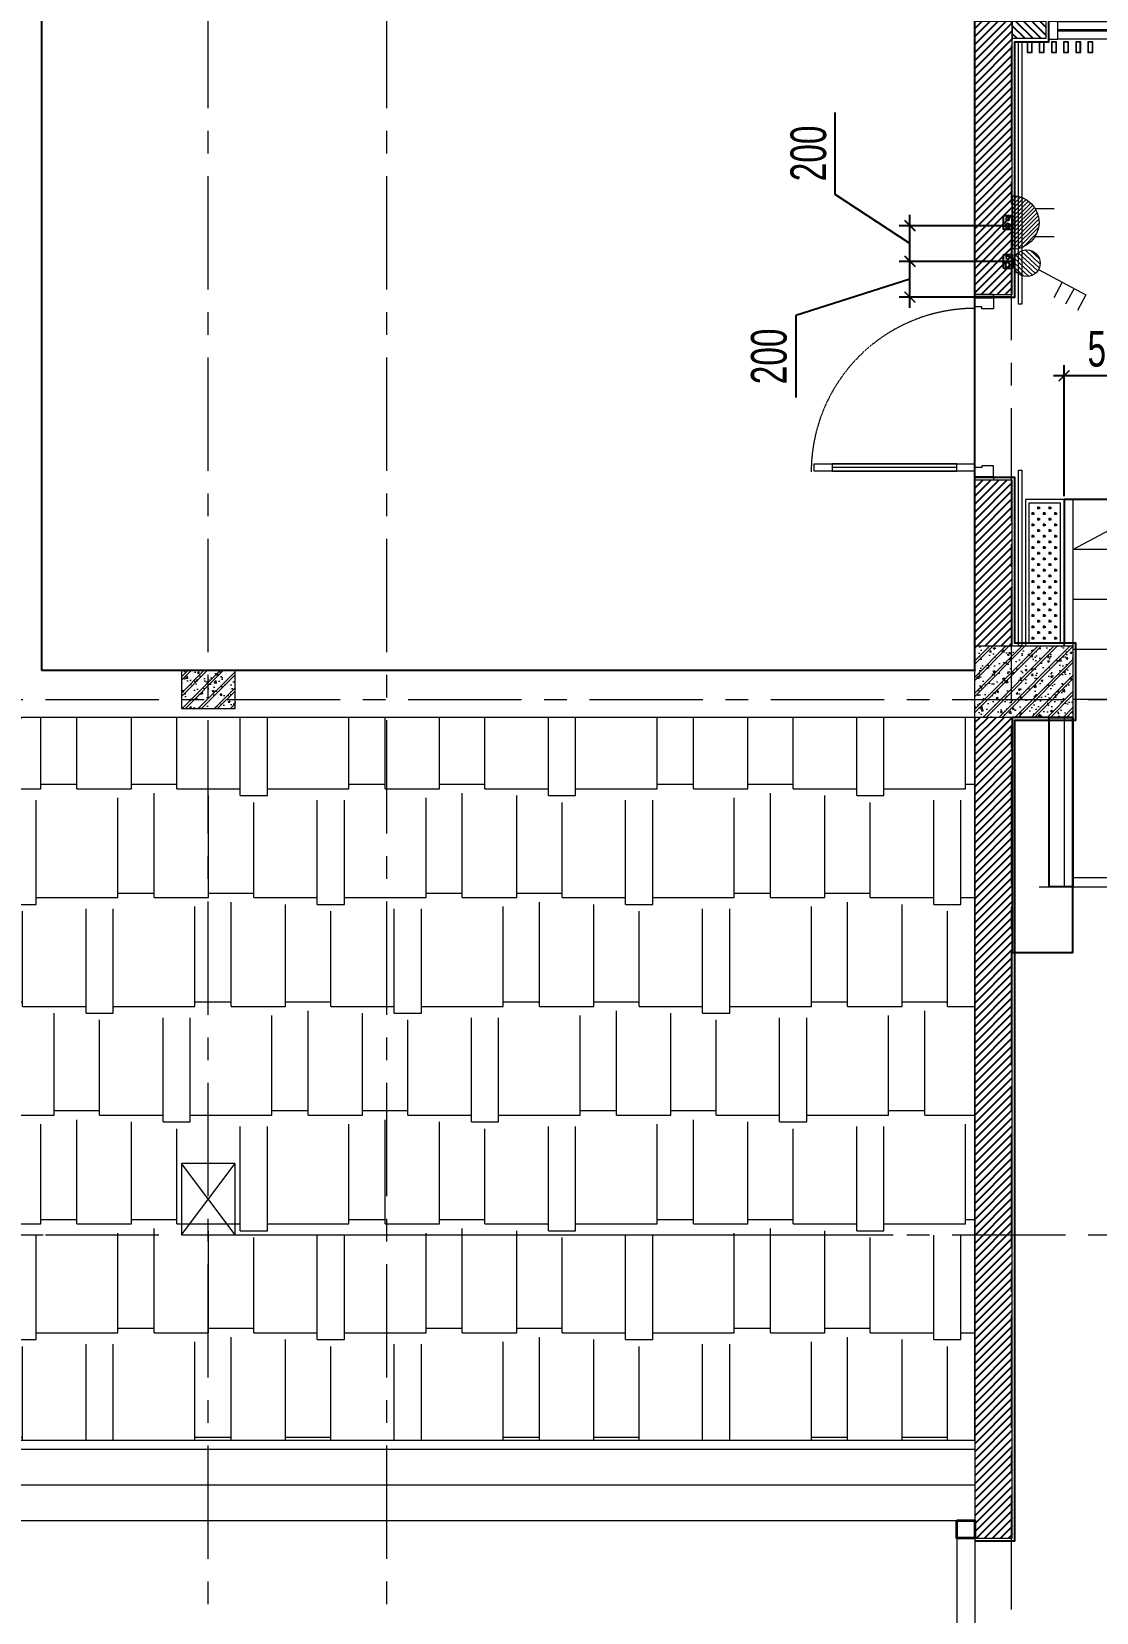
# Model space of a CAD drawing. Header units: millimetres. Extents: x -343543 to 400519, y -115663 to 104219.
# Drawn here: x -335453 to -329487, y -49115 to -40258 of the extents above; entities that cross this region are included whole.
import ezdxf
from ezdxf.xclip import XClip

# ---------------------------------------------------------------- set-up
doc = ezdxf.new("R2010")
doc.units = ezdxf.units.MM
doc.header["$XCLIPFRAME"] = 0
for name, pattern in [('XREF MAT BANG TUONG XAY$0$01.Xref _MB T2-Mai$0$$0$HIDDEN', [9.524999999999999, 6.35, -3.175]), ('XREF MAT BANG TUONG XAY$0$01.Xref _MB T2-Mai$0$HIDDEN', [9.524999999999999, 6.35, -3.175]), ('XREF MAT BANG TUONG XAY$0$CENTER', [50.800000000000004, 31.75, -6.35, 6.35, -6.35])]:
    doc.linetypes.add(name, pattern=pattern)
doc.layers.get('0').update_dxf_attribs({"color": 231, "lineweight": 0})
doc.layers.get('DefPoints').update_dxf_attribs({"color": 191})
for name, color, linetype in [('0-----E-Lighting', 2, 'Continuous'), ('Gen Điện', 6, 'Continuous'), ('XREF MAT BANG TUONG XAY$0$A-FNSH', 8, 'Continuous'), ('XREF MAT BANG TUONG XAY$0$A-FURN', 8, 'Continuous'), ('XREF MAT BANG TUONG XAY$0$A-PATT', 8, 'Continuous'), ('đế âm', 1, 'Continuous')]:
    doc.layers.add(name, color=color, linetype=linetype)
for name, color, linetype, lineweight in [('03. Xref_KyHieuChieuSang$0$1-INNO-E-Lighting', 3, 'Continuous', 5), ('1-INNO-E-Socket', 4, 'Continuous', 5), ('A-SYMBOLS', 10, 'Continuous', 13), ('E - EQ', 10, 'Continuous', 25), ('RSA -DIM', 231, 'Continuous', 0), ('XREF MAT BANG TUONG XAY$0$$0$A-FINE', 8, 'Continuous', 25), ('XREF MAT BANG TUONG XAY$0$01.Xref _MB T1$0$A-WALL-INT', 8, 'Continuous', 9), ('XREF MAT BANG TUONG XAY$0$01.Xref _MB T2-Mai$0$$0$A-DOOR', 8, 'Continuous', 9), ('XREF MAT BANG TUONG XAY$0$01.Xref _MB T2-Mai$0$$0$A-FNSH', 8, 'Continuous', 9), ('XREF MAT BANG TUONG XAY$0$01.Xref _MB T2-Mai$0$$0$A-HIDD-LO', 8, 'XREF MAT BANG TUONG XAY$0$01.Xref _MB T2-Mai$0$$0$HIDDEN', 9), ('XREF MAT BANG TUONG XAY$0$01.Xref _MB T2-Mai$0$$0$A-PATT', 8, 'Continuous', 9), ('XREF MAT BANG TUONG XAY$0$01.Xref _MB T2-Mai$0$$0$A-WALL', 8, 'Continuous', 35), ('XREF MAT BANG TUONG XAY$0$01.Xref _MB T2-Mai$0$A-FURN', 8, 'Continuous', 5), ('XREF MAT BANG TUONG XAY$0$01.Xref _MB T2-Mai$0$A-HIDD', 8, 'XREF MAT BANG TUONG XAY$0$01.Xref _MB T2-Mai$0$HIDDEN', 9), ('XREF MAT BANG TUONG XAY$0$01.Xref _MB T2-Mai$0$A-PATT', 8, 'Continuous', 9), ('XREF MAT BANG TUONG XAY$0$01.Xref _MB T2-Mai$0$A-SYMBOLS', 8, 'Continuous', 13), ('XREF MAT BANG TUONG XAY$0$A-FINE', 8, 'Continuous', 25), ('XREF MAT BANG TUONG XAY$0$A-GRID', 8, 'XREF MAT BANG TUONG XAY$0$CENTER', 15), ('XREF MAT BANG TUONG XAY$0$A-WALL-INT', 8, 'Continuous', 9), ('XREF MAT BANG TUONG XAY$0$xref_IKIGAI_Cot$0$A-FNSH', 8, 'Continuous', 9), ('XREF MAT BANG TUONG XAY$0$xref_IKIGAI_Cot$0$A-PATT', 8, 'Continuous', 5)]:
    doc.layers.add(name, color=color, linetype=linetype, lineweight=lineweight)
doc.styles.add('SM-DIMTEXT', font='SME.shx', dxfattribs={"width": 0.7})
doc.dimstyles.new('SDIM-100', dxfattribs={"dimscale": 100, "dimtxt": 2, "dimasz": 0.6, "dimexe": 0.6, "dimexo": 0.2, "dimgap": 0.5, "dimtad": 1, "dimdec": 0, "dimzin": 12, "dimtxsty": 'SM-DIMTEXT', "dimblk": 'ARCHTICK', "dimblk1": 'ARCHTICK', "dimblk2": 'ARCHTICK', "dimcen": 0.12, "dimdle": 0.6, "dimclrd": 7, "dimclre": 8, "dimadec": 0, "dimazin": 3, "dimtfac": 2, "dimtix": 1, "dimtmove": 1, "dimatfit": 3, "dimfxl": 1, "dimtzin": 0, "dimarcsym": 1})

# ---------------------------------------------------------------- blocks, each defined once
blk = doc.blocks.new('XREF MAT BANG TUONG XAY$0$xref_IKIGAI_Cot')
at = {"layer": 'XREF MAT BANG TUONG XAY$0$xref_IKIGAI_Cot$0$A-PATT'}
h = blk.add_hatch(dxfattribs=at)
h.set_pattern_fill('BT-01', color=8, scale=15, pattern_type=2)
h.set_pattern_definition([(49.99999999999999, (330, 180.0000000000013), (107.589027390113, -9.412820247389266), [11.25, -123.75]), (355, (330, 180.0000000000013), (-20.81270004195, 112.8288200550018), [9, -99]), (100.4514, (338.9657520000001, 179.2155990000012), (86.77640725710323, 103.415931309143), [9.5610285, -105.1713168]), (46.18420000000001, (330, 210.0000000000013), (160.0861572938467, -24.82785214935271), [16.875, -185.625]), (96.6356, (343.3405117500001, 207.9310039500012), (140.1994058323055, 146.1176806350663), [14.3415432, -157.75695]), (351.1842, (330, 210.0000000000013), (140.1992917700441, 146.1177901387987), [13.5, -148.5]), (21, (345, 202.5000000000013), (89.53605781776925, -60.39283359980082), [11.25, -123.75]), (326.0000000000001, (345, 202.5000000000013), (36.49729978823726, 108.772506757028), [9, -99]), (71.4514, (352.46133495, 197.4672591000013), (126.0333942872235, 48.37957450649286), [9.5610285, -105.1713168]), (37.50000000000001, (330, 180.0000000000013), (1.8239782975936, 49.93407807469672), [0, -97.8, 0, -100.5, 0, -99.375]), (7.499999999999999, (330, 180.0000000000013), (39.46043061632229, 59.16175678235403), [0, -57.3, 0, -95.55, 0, -37.875]), (327.5, (296.5500000000002, 180.0000000000013), (80.07336542586135, -3.383230760156963), [0, -37.5, 0, -117, 0, -155.25]), (317.5, (281.5500000000002, 180.0000000000013), (87.47792540135794, 15.01574734984766), [0, -48.75, 0, -77.69999999999999, 0, -110.25]), (45, (330, 180.0000000000013), (-45.07805730064241, 45.07805730064241), []), (45, (330, 198.3750000000013), (-45.07805730064241, 45.07805730064241), [])])
h.paths.add_polyline_path([(8394.99999848369, -43700.0000021401), (8944.99999848369, -43700.0000021401), (8944.99999848369, -44100.0000021401), (8394.99999848369, -44100.0000021401)])
h = blk.add_hatch(dxfattribs=at)
h.set_pattern_fill('BT-01', color=8, scale=15, angle=-0.0008105774950036232, pattern_type=2)
h.set_pattern_definition([(49.99918942250499, (4029.987523703931, -44059.99858960136), (107.5888942138615, -9.414342334898668), [11.25, -123.75]), (354.999189422505, (4029.987523703931, -44059.99858960136), (-20.81110382277936, 112.8291144861009), [8.999999999999998, -98.99999999999999]), (100.450589422505, (4038.95326460592, -44060.78311744198), (86.7778702990533, 103.4147036516022), [9.5610285, -105.1713168]), (46.183389422505, (4029.987948121315, -44029.99858960436), (160.0858060320913, -24.83011692513736), [16.875, -185.625]), (96.63478942250498, (4043.328430599383, -44032.06777438566), (140.2014729810673, 146.1156971849423), [14.3415432, -157.75695]), (351.1833894225049, (4029.987948121315, -44029.99858960436), (140.2013589203551, 146.1158066902884), [13.5, -148.5]), (20.99918942250499, (4044.987842015468, -44037.4988018123), (89.53520341652775, -60.39410028240462), [11.25, -123.75]), (325.999189422505, (4044.987842015468, -44037.4988018123), (36.49883861601015, 108.7719904098597), [9, -99]), (71.450589422505, (4052.449105765297, -44042.53164826914), (126.0340787123592, 48.37779147620184), [9.5610285, -105.1713168]), (37.499189422505, (4029.987523703931, -44059.99858960136), (1.824684727103863, 49.93405226542979), [0, -97.8, 0, -100.5, 0, -99.375]), (7.499189422504995, (4029.987523703931, -44059.99858960136), (39.46126758830807, 59.16119852000926), [0, -57.29999999999999, 0, -95.54999999999998, 0, -37.87499999999999]), (327.499189422505, (3996.537523707279, -44059.99811637597), (80.07331755444994, -3.384363577427525), [0, -37.5, 0, -117, 0, -155.25]), (317.499189422505, (3981.53752370878, -44059.99790416729), (87.47813782407741, 15.01450977660341), [0, -48.75, 0, -77.69999999999999, 0, -110.25]), (44.999189422505, (4029.987523703931, -44059.99858960136), (-45.07741956575965, 45.07869502650303), []), (44.999189422505, (4029.987783659578, -44041.62358960319), (-45.07741956575965, 45.07869502650303), [])])
h.paths.add_polyline_path([(3949.987665184398, -44049.99745782267), (4249.987665154376, -44050.00170199651), (4249.990636076063, -43840.00170201752), (3949.990636106085, -43839.99745784368)])
at = {"layer": 'XREF MAT BANG TUONG XAY$0$A-GRID', "color": 8, "ltscale": 20}
for points in [[(5100, -53895.00000749793), (5100, -27075.56451587411)], [(8600.000000000018, -54179.12710625317), (8600.000000000018, -27075.5645158748)], [(4100, -53895.00000749793), (4100, -39364.59280356611)], [(-2907.525181142613, -44000), (42750.0013740146, -44000)], [(-2907.525181142613, -47000.00001760034), (42750.0013740146, -47000.00001760034)]]:
    blk.add_lwpolyline(points, dxfattribs=at)
at = {"layer": 'XREF MAT BANG TUONG XAY$0$xref_IKIGAI_Cot$0$A-FNSH', "color": 8}
for p, q in [((3949.990636106085, -47000.00002860907), (4249.990636106086, -46600.00002860907)), ((4249.990636106086, -47000.00002860907), (3949.990636106085, -46600.00002860907))]:
    blk.add_line(p, q, dxfattribs=at)
at = {"layer": 'XREF MAT BANG TUONG XAY$0$xref_IKIGAI_Cot$0$A-FNSH', "color": 8, "elevation": 2.819613635020082e-10}
blk.add_lwpolyline([(8394.99999848369, -43700.0000021401), (8944.99999848369, -43700.0000021401), (8944.99999848369, -44100.0000021401), (8394.99999848369, -44100.0000021401)], close=True, dxfattribs=at)
at = {"layer": 'XREF MAT BANG TUONG XAY$0$xref_IKIGAI_Cot$0$A-FNSH', "color": 8}
for points in [[(3949.987665184398, -44049.99745782267), (4249.987665154376, -44050.00170199651), (4249.990636076063, -43840.00170201752), (3949.990636106085, -43839.99745784368)], [(3949.990636106085, -47000.00002860907), (4249.990636106086, -47000.00002860907), (4249.990636106086, -46600.00002860907), (3949.990636106085, -46600.00002860907)]]:
    blk.add_lwpolyline(points, close=True, dxfattribs=at)
blk = doc.blocks.new('*U159')
at = {"color": 8}
blk.add_line((-70.00000000000068, -99.99999999999956), (-70.00000000000819, -800.0000001660585), dxfattribs=at)
for points in [[(-1020.000000166058, 105.0000002780025), (-960.0000001660583, 105.0000002780022), (-960.0000001660587, 40.00000000000881), (-970.0000001660587, 40.00000000000886), (-970.000000166059, 8.919129299178178e-12), (-1020.000000166059, 9.19486963903455e-12)], [(-19.99999999999932, 105.0000002779934), (-79.99999999999909, 105.0000002779937), (-79.99999999999977, 40.0000000000005), (-69.99999999999977, 40.00000000000043), (-70, 4.315112108875664e-13), (-20, 1.273491616007914e-13)], [(-50, 2.899511945715738e-13), (-50.00000000000909, -900.0000001660585), (-90.0000000000091, -900.0000001660585), (-90, 5.304386630579539e-13)], [(-50.00000000000045, -99.99999999999969), (-90.00000000000068, -99.99999999999952), (-90.00000000000819, -800.0000001660585), (-50.00000000000819, -800.0000001660585)]]:
    blk.add_lwpolyline(points, close=True, dxfattribs=at)
at = {"layer": 'XREF MAT BANG TUONG XAY$0$01.Xref _MB T2-Mai$0$$0$A-FNSH', "color": 8}
for points in [[(-1020.000000166058, 105.0000002780025), (-1040.000000166058, 105.0000002780026), (-1040.000000166059, 9.293797091204938e-12), (-1020.000000166059, 9.19486963903455e-12)], [(-19.99999999999932, 105.0000002779934), (6.821210263296962e-13, 105.0000002779933), (0, 0), (-20, 1.273491616007914e-13)]]:
    blk.add_lwpolyline(points, close=True, dxfattribs=at)
at = {"layer": 'XREF MAT BANG TUONG XAY$0$01.Xref _MB T2-Mai$0$$0$A-HIDD-LO', "color": 8, "ltscale": 0.3}
blk.add_arc((-45.0000000041516, 2.510084768343182e-13), 916.6666668188878, 179.9999999999994, 270, dxfattribs=at)
blk = doc.blocks.new('XREF MAT BANG TUONG XAY$0$01.Xref _MB T2-Mai$0$thang bo T2')
at = {"layer": 'XREF MAT BANG TUONG XAY$0$01.Xref _MB T2-Mai$0$A-PATT'}
h = blk.add_hatch(color=8, dxfattribs=at)
h.dxf.hatch_style = 1
edge = h.paths.add_edge_path()
edge.add_arc((5250.000002260291, -400.000552014295), 50, 0, 360)
at = {"layer": 'XREF MAT BANG TUONG XAY$0$01.Xref _MB T2-Mai$0$A-FURN', "color": 8}
for p, q in [((1049.999617617141, 1219.999926021075), (-50.00000306394941, 1219.999926021075)), ((-50.00000306394941, 1219.999926021075), (-50.00000100457692, 400)), ((-3.063949407078326e-06, 1219.999458736696), (2.385859261266887e-06, -950.0005645014826)), ((1050.000002260364, 1219.999499695878), (1050.000002260364, 99.9994996958776)), ((1050.000002260364, 939.9994996958776), (-2.360669896006584e-06, 939.9994996958776)), ((1050.000002260364, 659.9994996958776), (2.260363544337451e-06, 659.9994996958776)), ((1050.000002260364, 379.9994996958776), (2.260363544337451e-06, 379.9994996958776)), ((1050.000002260364, 99.9994996958776), (2.260363544337451e-06, 99.9994996958776)), ((-50.00000000001455, 0), (-49.99999761414074, -950.0005645014826))]:
    blk.add_line(p, q, dxfattribs=at)
at = {"layer": 'XREF MAT BANG TUONG XAY$0$01.Xref _MB T2-Mai$0$A-FURN', "color": 8, "elevation": -3.92686548939536e-10}
for points in [[(1050.000002260291, -900.000552014295), (1050.000002260291, 99.99944798570505)], [(5250.000002260291, -900.000552014295), (5250.000002260291, 99.99944798570505), (1050.000002260291, 99.99944798570505)], [(1330.000002260291, -900.000552014295), (1330.000002260291, 99.99944798570505)], [(1610.000002260291, -900.000552014295), (1610.000002260291, 99.99944798570505)], [(1890.000002260291, -900.000552014295), (1890.000002260291, 99.99944798570505)], [(2170.000002260291, -900.000552014295), (2170.000002260291, 99.99944798570505)], [(3010.000002260291, -900.000552014295), (3010.000002260291, 99.99944798570505)], [(3290.000002260291, -900.000552014295), (3290.000002260291, 99.99944798570505)], [(3570.000002260291, -900.000552014295), (3570.000002260291, 99.99944798570505)], [(3850.000002260291, -900.000552014295), (3850.000002260291, 99.99944798570505)], [(4130.000002260291, -900.000552014295), (4130.000002260291, 99.99944798570505)], [(4410.000002260291, -900.000552014295), (4410.000002260291, 99.99944798570505)], [(4690.000002260291, -900.000552014295), (4690.000002260291, 99.99944798570505)], [(4970.000002260291, -900.000552014295), (4970.000002260291, 99.99944798570505)], [(-189.9923835808149, -950.0005646178179), (5475.322991767171, -950.0005611489105), (5475.322991767171, -900.0005511711861), (2.26029078476131e-06, -900.0005545237727)]]:
    blk.add_lwpolyline(points, dxfattribs=at)
at = {"layer": 'XREF MAT BANG TUONG XAY$0$01.Xref _MB T2-Mai$0$A-PATT', "color": 8, "ltscale": 500}
blk.add_circle((5250.000002260291, -400.000552014295), 50, dxfattribs=at)
at = {"layer": 'XREF MAT BANG TUONG XAY$0$01.Xref _MB T2-Mai$0$A-SYMBOLS', "color": 8, "ltscale": 500}
for points, elevation in [([(-2.360669896006584e-06, 939.9994996958776), (525.000002260349, 1219.999926021075), (1050.000002260364, 939.9994996958776)], -2.188071040305039e-10), ([(5250.000002260291, -400.000552014295), (525.000002260349, -400.000552014295), (525.000002260349, 1219.999926021075)], -3.92686548939536e-10)]:
    blk.add_lwpolyline(points, dxfattribs=dict(at, elevation=elevation))
blk = doc.blocks.new('XREF MAT BANG TUONG XAY$0$nnnbvnfg')
at = {"layer": 'XREF MAT BANG TUONG XAY$0$01.Xref _MB T1$0$A-WALL-INT', "color": 8}
for points in [[(-14, -30), (14, -30), (14, 30), (-14, 30)], [(-12, -28), (12, -28), (12, 28), (-12, 28)]]:
    blk.add_lwpolyline(points, close=True, dxfattribs=at)
blk = doc.blocks.new('XREF MAT BANG TUONG XAY$0$nnrgnbnnrg')
at = {"layer": 'XREF MAT BANG TUONG XAY$0$01.Xref _MB T2-Mai$0$$0$A-DOOR', "color": 8}
for points in [[(-780.5763266075519, -162.6776693574939), (-214.8909016583202, 403.0077555917451), (-207.8198338464572, 395.936687779882), (-773.5052587956889, -169.7487371693569)], [(808.9211480755039, -162.6776693574939), (243.2357231262722, 403.0077555917451), (236.1646553144092, 395.936687779882), (801.8500802636408, -169.7487371693569)], [(-5635.827589266024, -189.999999827829), (-5585.827589266024, -189.999999827829), (-5585.827589266024, -89.99999982782901), (-5635.827589266024, -89.99999982782901)], [(-5585.827589266024, -89.99999982782901), (-4435.827589266024, -89.99999982782901), (-4435.827589266024, -189.999999827829), (-5585.827589266024, -189.999999827829)], [(-5585.827589266024, -134.999999827829), (-4435.827589266024, -134.999999827829), (-4435.827589266024, -144.999999827829), (-5585.827589266024, -144.999999827829)], [(-4435.827589266024, -189.999999827829), (-4385.827589266024, -189.999999827829), (-4385.827589266024, -89.99999982782901), (-4435.827589266024, -89.99999982782901)], [(-4385.827589266024, -89.99999982782901), (-3235.827589266024, -89.99999982782901), (-3235.827589266024, -189.999999827829), (-4385.827589266024, -189.999999827829)], [(-4385.827589266024, -134.999999827829), (-3235.827589266024, -134.999999827829), (-3235.827589266024, -144.999999827829), (-4385.827589266024, -144.999999827829)], [(-3235.827589266024, -189.999999827829), (-3185.827589266024, -189.999999827829), (-3185.827589266024, -89.99999982782901), (-3235.827589266024, -89.99999982782901)], [(-3185.827589266024, -89.99999982782901), (-2035.827589266024, -89.99999982782901), (-2035.827589266024, -189.999999827829), (-3185.827589266024, -189.999999827829)], [(-3185.827589266024, -134.999999827829), (-2035.827589266024, -134.999999827829), (-2035.827589266024, -144.999999827829), (-3185.827589266024, -144.999999827829)], [(-2035.827589266024, -189.999999827829), (-1985.827589266024, -189.999999827829), (-1985.827589266024, -89.99999982782901), (-2035.827589266024, -89.99999982782901)], [(-1985.827589266024, -89.99999982782901), (-835.827589266024, -89.99999982782901), (-835.827589266024, -189.999999827829), (-1985.827589266024, -189.999999827829)], [(-1985.827589266024, -134.999999827829), (-835.827589266024, -134.999999827829), (-835.827589266024, -144.999999827829), (-1985.827589266024, -144.999999827829)], [(-835.827589266024, -189.999999827829), (-785.827589266024, -189.999999827829), (-785.827589266024, -89.99999982782901), (-835.827589266024, -89.99999982782901)], [(-780.5763266075519, -127.3223302981642), (-214.8909016583202, -693.0077552474031), (-207.8198338464572, -685.9366874355401), (-773.5052587956889, -120.2512624863011)], [(808.9211480755039, -127.3223302981642), (243.2357231262722, -693.0077552474031), (236.1646553144092, -685.9366874355401), (801.8500802636408, -120.2512624863011)], [(814.172410733976, -189.9999997907798), (864.172410733976, -189.9999997907798), (864.172410733976, -89.99999979077984), (814.172410733976, -89.99999979077984)], [(864.172410733976, -89.99999979077984), (1584.172457368062, -89.99999979077984), (1584.172457368062, -189.9999997907798), (864.172410733976, -189.9999997907798)], [(864.172410733976, -134.9999997907798), (1584.172457368062, -134.9999997907798), (1584.172457368062, -144.9999997907798), (864.172410733976, -144.9999997907798)], [(1584.172457368062, -189.9999997907798), (1634.172457368062, -189.9999997907798), (1634.172457368062, -89.99999979077984), (1584.172457368062, -89.99999979077984)]]:
    blk.add_lwpolyline(points, close=True, dxfattribs=at)
at = {"layer": 'XREF MAT BANG TUONG XAY$0$A-FURN', "color": 8}
for points in [[(-775.827589266024, -119.999999827829), (-635.2786926648332, -119.999999827829), (-635.2786926648332, -169.999999827829), (-775.827589266024, -169.999999827829)], [(804.1724107340269, -119.999999827829), (663.6235141328361, -119.999999827829), (663.6235141328361, -169.999999827829), (804.1724107340269, -169.999999827829)]]:
    blk.add_lwpolyline(points, close=True, dxfattribs=at)
blk.add_circle((-755.827589266024, -144.999999827829), 10, dxfattribs=at)
for centre, start, end in [((-785.827589266024, -149.999999827829), 0.3580939591255562, 44.09200853050424), ((814.172410733976, -149.999999827829), 135.9079914694958, 179.6419060408745), ((-785.827589266024, -139.999999827829), 315.9079914693507, 359.6419060408744), ((814.172410733976, -139.999999827829), 180.3580939591256, 224.0920085306493)]:
    blk.add_arc(centre, 800.0156248474151, start, end, dxfattribs=at)
blk = doc.blocks.new('XREF MAT BANG TUONG XAY$0$nnnngf')
at = {"layer": 'XREF MAT BANG TUONG XAY$0$01.Xref _MB T1$0$A-WALL-INT', "color": 8}
for points in [[(-72.5021859338558, 1420.000418771473), (-90.5021859338558, 1420.000418771473), (-90.5021859341723, -49.99996548594208), (-72.5021859341723, -49.99996548594208)], [(-72.49999511547139, -979.9997063299743), (-90.49999511547139, -979.9997063299743), (-90.4999951157879, -1964.999583983117), (-72.4999951157879, -1964.999583983117)]]:
    blk.add_lwpolyline(points, close=True, dxfattribs=at)
blk = doc.blocks.new('*U251')
at = {"layer": 'XREF MAT BANG TUONG XAY$0$A-PATT'}
h = blk.add_hatch(dxfattribs=at)
h.set_pattern_fill('ANSI31', color=8, scale=10)
h.set_pattern_definition([(45, (36976.78975976033, -11293.56439682681), (-22.45064030267288, 22.45064030267288), [])])
h.paths.add_polyline_path([(-38.69831128977239, 47.5), (1491.301810518271, 47.5), (1491.301810518271, -162.5), (-38.69831128977239, -162.5)])
at = {"layer": 'XREF MAT BANG TUONG XAY$0$A-WALL-INT', "color": 8}
blk.add_lwpolyline([(-38.69831128977239, 47.5), (1491.301810518271, 47.5), (1491.301810518271, -162.5), (-38.69831128977239, -162.5)], close=True, dxfattribs=at)
blk = doc.blocks.new('*U256')
at = {"layer": 'XREF MAT BANG TUONG XAY$0$A-PATT'}
h = blk.add_hatch(dxfattribs=at)
h.set_pattern_fill('ANSI31', color=8, scale=10)
h.set_pattern_definition([(45, (36376.78950572913, -11293.56439682681), (-22.45064030267288, 22.45064030267288), [])])
h.paths.add_polyline_path([(-38.69831128977239, 47.5), (891.301556487073, 47.5), (891.301556487073, -162.5), (-38.69831128977239, -162.5)])
at = {"layer": 'XREF MAT BANG TUONG XAY$0$A-WALL-INT', "color": 8}
blk.add_lwpolyline([(-38.69831128977239, 47.5), (891.301556487073, 47.5), (891.301556487073, -162.5), (-38.69831128977239, -162.5)], close=True, dxfattribs=at)
blk = doc.blocks.new('*U257')
at = {"layer": 'XREF MAT BANG TUONG XAY$0$A-PATT'}
h = blk.add_hatch(dxfattribs=at)
h.set_pattern_fill('ANSI31', color=8, scale=10)
h.set_pattern_definition([(45, (40046.78954531583, -11293.56439682681), (-22.45064030267288, 22.45064030267288), [])])
h.paths.add_polyline_path([(-38.69831128977239, 47.5), (4561.301596073775, 47.5), (4561.301596073775, -162.5), (-38.69831128977239, -162.5)])
at = {"layer": 'XREF MAT BANG TUONG XAY$0$A-WALL-INT', "color": 8}
blk.add_lwpolyline([(-38.69831128977239, 47.5), (4561.301596073775, 47.5), (4561.301596073775, -162.5), (-38.69831128977239, -162.5)], close=True, dxfattribs=at)
blk = doc.blocks.new('*U260')
at = {"layer": 'XREF MAT BANG TUONG XAY$0$A-PATT'}
h = blk.add_hatch(dxfattribs=at)
h.set_pattern_fill('ANSI31', color=8, scale=10)
h.set_pattern_definition([(45, (35636.77109900754, -11178.56439682681), (-22.45064030267288, 22.45064030267288), [])])
h.paths.add_polyline_path([(-38.69831128977239, 47.5), (151.2831497654788, 47.5), (151.2831497654788, -47.5), (-38.69831128977239, -47.5)])
at = {"layer": 'XREF MAT BANG TUONG XAY$0$A-WALL-INT', "color": 8}
blk.add_lwpolyline([(-38.69831128977239, 47.5), (151.2831497654788, 47.5), (151.2831497654788, -47.5), (-38.69831128977239, -47.5)], close=True, dxfattribs=at)
blk = doc.blocks.new('XREF MAT BANG TUONG XAY$0$NNNN')
at = {"layer": 'XREF MAT BANG TUONG XAY$0$A-FURN', "color": 8, "xscale": -1}
for name, p, rotation in [('*U251', (162.5012265083042, 5666.42670492726), 270), ('*U260', (248.6996499838169, 7110.228515445531), 180), ('*U256', (162.4939065321068, 3696.426824423026), 270), ('*U257', (162.4939065321068, -1303.573082940522), 270)]:
    blk.add_blockref(name, p, dxfattribs=dict(at, rotation=rotation))
blk = doc.blocks.new('01.Xref _MB T1')
at = {"layer": 'XREF MAT BANG TUONG XAY$0$01.Xref _MB T2-Mai$0$$0$A-PATT'}
h = blk.add_hatch(dxfattribs=at)
h.set_pattern_fill('AR-RSHKE', color=8, scale=2)
h.set_pattern_definition([(0, (-73097.25671906117, 1.07509913505055e-05), (1295.4, 609.6), [304.8, -254, 355.6, -152.4, 457.2, -203.2]), (0, (-72792.45671906117, 25.40001075099281), (1295.4, 609.6), [254, -965.2, 203.2, -304.8]), (0, (-72182.85671906118, -38.09998924900719), (1295.4, 609.6), [152.4, -1574.8]), (90, (-73097.25671906117, 1.07509913505055e-05), (-431.8, 609.6), [584.2, -1854.2]), (90, (-72792.45671906117, 1.07509913505055e-05), (-431.8, 609.6), [571.5, -1866.9]), (90, (-72538.45671906117, 1.07509913505055e-05), (-431.8, 609.6), [533.4, -1905]), (90, (-72182.85671906118, -38.09998924900719), (-431.8, 609.6), [584.2, -1854.2]), (90, (-72030.45671906117, -38.09998924900719), (-431.8, 609.6), [584.2, -1854.2]), (90, (-71573.25671906117, 1.07509913505055e-05), (-431.8, 609.6), [558.8, -1879.6])])
h.paths.add_polyline_path([(8394.99999848369, -44100.0000021401), (3055.550410228563, -44099.99965747728), (-994.4472072702483, -48149.99307473379), (8295.009855639917, -48149.99992025464), (8295.00985563996, -48149.99995710028), (8395.00985563996, -48149.99995710028)])
at = {"layer": 'XREF MAT BANG TUONG XAY$0$A-FURN'}
h = blk.add_hatch(dxfattribs=at)
h.set_pattern_fill('CROSS', color=8, scale=5)
h.set_pattern_definition([(0, (0, 0), (31.75, 31.75), [15.875, -47.625]), (90, (7.9375, -7.9375), (-31.75, 31.75), [15.875, -47.625])])
h.paths.add_polyline_path([(8874.99072391511, -42900.00001809567), (8698.009158066809, -42900.00007022776), (8698.009158066809, -43680.00012407803), (8874.99072391511, -43680.00007194594)])
at = {"color": 8}
blk.add_line((8395.008002219314, -42770.00014514713), (8395.009153865947, -41730.00014498008), dxfattribs=at)
at = {"layer": 'XREF MAT BANG TUONG XAY$0$$0$A-FINE', "color": 8, "elevation": -2.932210918976478e-10}
blk.add_lwpolyline([(16055.98893388163, -43990.3656428094), (9994.988816762252, -44000.00001075099), (9994.988435383973, -42880.00007611902), (8894.990413692241, -42880.00007611902), (8894.988816724584, -43685.00003011007)], dxfattribs=at)
at = {"layer": 'XREF MAT BANG TUONG XAY$0$01.Xref _MB T2-Mai$0$$0$A-DOOR', "color": 8, "transparency": 33554687}
for points in [[(8295.01198490827, -48650.00007873623), (8295.008913317608, -50103.00029406761), (19999.98966204745, -50099.99992358621)], [(8395.009178958731, -48699.99986650129), (8395.008913317608, -50003.00029406761), (19999.98966204745, -49999.99992358621)]]:
    blk.add_lwpolyline(points, dxfattribs=at)
at = {"layer": 'XREF MAT BANG TUONG XAY$0$01.Xref _MB T2-Mai$0$$0$A-FNSH', "color": 8}
for points in [[(9049.990177055122, -30582.99962128877), (9049.989059970685, -28999.99470947972), (-1600.010635234532, -29000.00100952212), (-1600.010632651625, -48599.99994995559), (8295.010326853357, -48599.99992055179)], [(8849.990177055166, -30582.99976242345), (8849.989201105389, -29199.99482779034), (-1400.010635208178, -29200.00089121149), (-1400.010632677979, -48399.99994936128), (8395.008387772963, -48399.99992059555)], [(8649.990177055224, -30582.99990355812), (8649.989342240107, -29399.99494610094), (-1200.010635181825, -29400.00077290087), (-1200.010632704332, -48199.99994876696), (8395.007944117882, -48199.99992025464)], [(8599.990177055224, -30582.99993043554), (8599.989369117524, -29449.99497466368), (-1150.01063517548, -29450.00074433814), (-1150.010632710677, -48149.99994876696), (8295.010747273307, -48149.99307879881)], [(8395.015853652207, -44099.99765926621), (2899.996874775345, -44099.99752791682), (2899.989023019618, -33499.99620228875), (8509.988291095913, -33499.99620415812)], [(8395.015853708042, -43834.99765926621), (3164.996874775345, -43834.99752797266), (3164.989023019618, -33764.9962023691), (8509.988291015557, -33764.99620415812)]]:
    blk.add_lwpolyline(points, dxfattribs=at)
at = {"layer": 'XREF MAT BANG TUONG XAY$0$01.Xref _MB T2-Mai$0$$0$A-FNSH', "color": 8, "elevation": 2.819613635020082e-10}
blk.add_lwpolyline([(8394.99999848369, -44100.0000021401), (3055.550410228563, -44099.99965747728), (-994.4472072702483, -48149.99307473379), (8295.009855639917, -48149.99992025464), (8295.00985563996, -48149.99995710028), (8395.00985563996, -48149.99995710028)], close=True, dxfattribs=at)
at = {"layer": 'XREF MAT BANG TUONG XAY$0$01.Xref _MB T2-Mai$0$$0$A-WALL', "color": 8}
blk.add_lwpolyline([(8295.011090480795, -48599.99992025464), (8395.011090480795, -48599.99992025464), (8395.011090480795, -48699.99992025464), (8295.011090480795, -48699.99992025464)], close=True, dxfattribs=at)
at = {"layer": 'XREF MAT BANG TUONG XAY$0$01.Xref _MB T2-Mai$0$A-FURN', "color": 8, "elevation": -3.009366601623549e-10}
for points in [[(8894.99072391511, -42880.00001220442), (8678.009158066809, -42880.000076119), (8678.009158066809, -43700.00012996928), (8894.99072391511, -43700.0000660547)], [(8874.99072391511, -42900.00001809567), (8698.009158066809, -42900.00007022776), (8698.009158066809, -43680.00012407803), (8874.99072391511, -43680.00007194594)]]:
    blk.add_lwpolyline(points, close=True, dxfattribs=at)
at = {"layer": 'XREF MAT BANG TUONG XAY$0$01.Xref _MB T2-Mai$0$A-HIDD', "color": 8, "ltscale": 500}
blk.add_lwpolyline([(0.000109863918623887, -47000.00004985331), (39999.99072682712, -47000.00004985331), (39999.99072682712, -30600.00246064622), (0.000109863918623887, -30600.00246064622)], close=True, dxfattribs=at)
at = {"layer": 'XREF MAT BANG TUONG XAY$0$A-FINE', "color": 8}
blk.add_lwpolyline([(3164.996874775345, -43834.99752797266), (8395.000766198256, -43834.99752797266), (8395.000766198256, -33764.99620411963), (3164.996874775345, -33764.99620411963)], close=True, dxfattribs=at)
at = {"layer": 'XREF MAT BANG TUONG XAY$0$A-FNSH', "color": 8}
for points in [[(8395.009137252826, -41745.00014494042), (8620.009153865947, -41745.00039413723), (8620.009154429965, -40315.00000987992), (8809.99073713382, -40315.00000987931), (8809.990736569802, -39785.00000791132), (8620.000760896932, -39785.00004169786), (8620.000037115475, -35715.00001075099), (8809.990727112749, -35715.00001075099), (8809.990727112745, -35285.00001075099), (8620.000803296876, -35285.00001075099), (8620.011626220126, -30914.9994888842), (8709.988493880533, -30914.9991808176), (8709.997989945146, -30824.99967373877), (14498.31369066737, -30824.99963923325), (14498.30395998919, -30504.99946538501)], [(8395.011098544019, -48714.99992025318), (8620.008387639507, -48714.99979930629), (8620.008388308692, -44115.00001285342), (8959.99072594937, -44115.00001199957), (8959.990725949378, -43685.0000077256), (8620.009153734343, -43685.0001248038), (8620.009153521652, -42755.00013523795), (8395.007992305727, -42755.00028315607)]]:
    blk.add_lwpolyline(points, dxfattribs=at)
at = {"layer": 'XREF MAT BANG TUONG XAY$0$A-FURN', "color": 8, "elevation": 2.819613635020082e-10}
for points in [[(8944.990725310814, -44100.00001289109), (8605.008388119186, -44100.00001289109), (8605.008388119186, -45417.66485519719), (8944.990725310814, -45417.66485519719)], [(8810.738442007045, -44100.00001289109), (8944.990728335233, -44100.00001289109), (8944.990728335233, -45050.00056664158), (8810.738442007045, -45050.00056664158)]]:
    blk.add_lwpolyline(points, close=True, dxfattribs=at)
at = {"color": 8}
ref = blk.add_blockref('XREF MAT BANG TUONG XAY$0$xref_IKIGAI_Cot', (-0.009273172880057245, -1.07509913505055e-05), dxfattribs=at)
XClip(ref).set_block_clipping_path([(-5181.149416777484, -58156.12518449636), (44638.32758750307, -24933.26505126614)])
at = {"layer": 'XREF MAT BANG TUONG XAY$0$01.Xref _MB T2-Mai$0$$0$A-DOOR', "color": 8, "extrusion": (1.423519046342826e-14, -2.819433481905707e-13, -1), "xscale": -1, "zscale": -1, "rotation": 89.99996233315277}
blk.add_blockref('*U159', (-8395.008002166796, -42770.00014514712, 1.217822158088682e-08), dxfattribs=at)
at = {"layer": 'XREF MAT BANG TUONG XAY$0$A-FURN', "color": 8}
for name, p in [('XREF MAT BANG TUONG XAY$0$NNNN', (8395.007927357641, -47357.72852602434)), ('XREF MAT BANG TUONG XAY$0$nnrgnbnnrg', (14445.81832583583, -40110.00001075098)), ('XREF MAT BANG TUONG XAY$0$nnnbvnfg', (8702.009153865947, -40345.00001057881)), ('XREF MAT BANG TUONG XAY$0$nnnbvnfg', (8770.009153865947, -40345.00001057881)), ('XREF MAT BANG TUONG XAY$0$nnnbvnfg', (8838.009153865947, -40345.00001057881)), ('XREF MAT BANG TUONG XAY$0$nnnbvnfg', (8906.009153865947, -40345.00001057881)), ('XREF MAT BANG TUONG XAY$0$nnnbvnfg', (8974.009153865947, -40345.00001057881)), ('XREF MAT BANG TUONG XAY$0$nnnbvnfg', (9042.009153865947, -40345.00001057881)), ('XREF MAT BANG TUONG XAY$0$01.Xref _MB T2-Mai$0$thang bo T2', (8944.990725949374, -44100.0000021401))]:
    blk.add_blockref(name, p, dxfattribs=at)
at = {"layer": 'XREF MAT BANG TUONG XAY$0$A-FURN', "color": 8, "xscale": -1}
for p in [(8567.509155977143, -41735.0004286513), (8567.509160178048, -41735.0004286513)]:
    blk.add_blockref('XREF MAT BANG TUONG XAY$0$nnnngf', p, dxfattribs=at)
blk = doc.blocks.new('*X84')
at = {"color": 0}
for p, q in [((10925.35534641637, 54067.7078335606), (11007.2921664394, 54149.64465358363)), ((10928.37434975985, 54097.24334119857), (10977.75665880143, 54146.62565024015)), ((10930.63708415825, 54046.47306700799), (11028.52693299201, 54144.36291584175)), ((10940.2927761634, 54029.61225471863), (11045.38774528137, 54134.7072238366)), ((10953.41731944371, 54016.22029370445), (11058.77970629555, 54121.58268055629)), ((10969.98252428265, 54006.26899424889), (11068.7310057511, 54105.01747571735)), ((10990.7968314624, 54000.56679713415), (11074.43320286585, 54084.2031685376)), ((11019.26230986445, 54002.5157712417), (11072.4842287583, 54055.73769013555))]:
    blk.add_line(p, q, dxfattribs=at)
blk = doc.blocks.new('*U89')
at = {"layer": '03. Xref_KyHieuChieuSang$0$1-INNO-E-Lighting', "color": 2}
for p, q in [((36.00000000024011, 62.35382907289386), (180.0000000012005, 311.7691453644693)), ((180.0000000012005, 311.7691453644766), (263.1384387650614, 263.7691453641564)), ((108.0000000007203, 187.0614872186779), (191.1384387645812, 139.0614872183578)), ((144.0000000009604, 249.4153162915754), (227.1384387648213, 201.4153162912553))]:
    blk.add_line(p, q, dxfattribs=at)
blk.add_circle((0, 0), 72.00000000048021, dxfattribs=at)
at = {"layer": '03. Xref_KyHieuChieuSang$0$1-INNO-E-Lighting', "color": 2, "xscale": 0.9600000000064028, "yscale": 0.9600000000064028, "zscale": 0.9600000000064028}
blk.add_blockref('*X84', (-10560.00000007043, -51912.00000034623), dxfattribs=at)
blk = doc.blocks.new('*U28')
at = {"layer": '1-INNO-E-Socket'}
h = blk.add_hatch(dxfattribs=at)
h.set_pattern_fill('ANSI31,O', scale=106.9952186539541)
h.set_pattern_definition([(45, (-641.9713119237276, -356.6507288465145), (-9.457130583093537, 9.457130583093537), [])])
h.paths.add_polyline_path([(124.8277550962812, 0, 1), (-124.8277550962812, 0)])
for p, q in [((-65.6896551293321, 106.1453609507516), (-65.6896551293321, 195.3080431623821)), ((65.6896551293321, 106.1453609507516), (65.6896551293321, 195.3080431623821)), ((124.8277550962812, 0), (-124.8277550962812, 0)), ((109.375, 0), (-109.375, 0))]:
    blk.add_line(p, q, dxfattribs=at)
blk.add_arc((0, 0), 124.8277550962798, 0, 180, dxfattribs=at)
blk = doc.blocks.new('đế âm 78')
at = {"layer": 'Gen Điện', "ltscale": 30}
blk.add_lwpolyline([(5501258.113785517, -3862344.867861336), (5501258.113785517, -3862422.867861336), (5501303.113785517, -3862422.867861336, 0.414213562373095), (5501308.113785517, -3862417.867861336), (5501308.113785517, -3862349.867861336, 0.414213562373095), (5501303.113785517, -3862344.867861336), (5501258.113785517, -3862344.867861336)], format="xyb", dxfattribs=at)
blk.add_lwpolyline([(5501261.116785519, -3862344.867861336), (5501261.116785519, -3862422.867861336)], dxfattribs=at)
for centre, radius in [((5501284.557468598, -3862402.867861336), 12.5), ((5501284.557468598, -3862362.867861336), 10)]:
    blk.add_circle(centre, radius, dxfattribs=at)
blk = doc.blocks.new('_ArchTick')
at = {"color": 0, "linetype": 'ByBlock', "const_width": 0.15}
blk.add_lwpolyline([(-0.5, -0.5), (0.5, 0.5)], dxfattribs=at)
blk = doc.blocks.new('*D468')
at = {"layer": 'DefPoints', "color": 0, "linetype": 'Continuous', "ltscale": 1000, "transparency": 16777216}
for p in [(-330532.0743616971, -41545.00039413722), (-329943.4691911337, -41545.00039413722), (-329943.4691911337, -41745.00039413722)]:
    blk.add_point(p, dxfattribs=at)
at = {"layer": 'RSA -DIM', "color": 7, "linetype": 'Continuous', "lineweight": -2, "ltscale": 1000, "transparency": 16777216}
for p, q in [((-330532.0743616971, -41805.00039413722), (-330532.0743616971, -41485.00039413722)), ((-330532.0743616971, -41645.00039413722), (-331171.432174243, -41847.34603113764)), ((-331171.432174243, -41847.34603113764), (-331171.432174243, -42307.34603113764))]:
    blk.add_line(p, q, dxfattribs=at)
at = {"layer": 'RSA -DIM', "color": 8, "linetype": 'Continuous', "lineweight": -2, "ltscale": 1000, "transparency": 16777216}
for p, q in [((-329963.4691911337, -41545.00039413722), (-330592.0743616971, -41545.00039413722)), ((-329963.4691911337, -41745.00039413722), (-330592.0743616971, -41745.00039413722))]:
    blk.add_line(p, q, dxfattribs=at)
at = {"layer": 'RSA -DIM', "color": 7, "linetype": 'Continuous', "lineweight": -2, "ltscale": 1000, "transparency": 16777216, "xscale": 60, "yscale": 60, "zscale": 60}
for p, rotation in [((-330532.0743616971, -41545.00039413722), 90), ((-330532.0743616971, -41745.00039413722), 270)]:
    blk.add_blockref('_ArchTick', p, dxfattribs=dict(at, rotation=rotation))
at = {"layer": 'RSA -DIM', "color": 0, "linetype": 'Continuous', "ltscale": 1000, "transparency": 16777216, "insert": (-331321.432174243, -42077.34603113754), "char_height": 200, "attachment_point": 5, "rotation": 90, "style": 'SM-DIMTEXT'}
blk.add_mtext('200', dxfattribs=at)
blk = doc.blocks.new('*D469')
at = {"layer": 'DefPoints', "color": 0, "linetype": 'Continuous', "ltscale": 1000, "transparency": 16777216}
for p in [(-330532.0743616974, -41345.00039413722), (-329943.4691911337, -41345.00039413722), (-329943.4691911337, -41545.00039413722)]:
    blk.add_point(p, dxfattribs=at)
at = {"layer": 'RSA -DIM', "color": 7, "linetype": 'Continuous', "lineweight": -2, "ltscale": 1000, "transparency": 16777216}
for p, q in [((-330950.112290387, -41169.95003095282), (-330950.112290387, -40709.95003095282)), ((-330532.0743616974, -41445.00039413722), (-330950.112290387, -41169.95003095282)), ((-330532.0743616974, -41605.00039413722), (-330532.0743616974, -41285.00039413722))]:
    blk.add_line(p, q, dxfattribs=at)
at = {"layer": 'RSA -DIM', "color": 8, "linetype": 'Continuous', "lineweight": -2, "ltscale": 1000, "transparency": 16777216}
for p, q in [((-329963.4691911337, -41345.00039413722), (-330592.0743616974, -41345.00039413722)), ((-329963.4691911337, -41545.00039413722), (-330592.0743616974, -41545.00039413722))]:
    blk.add_line(p, q, dxfattribs=at)
at = {"layer": 'RSA -DIM', "color": 7, "linetype": 'Continuous', "lineweight": -2, "ltscale": 1000, "transparency": 16777216, "xscale": 60, "yscale": 60, "zscale": 60}
for p, rotation in [((-330532.0743616974, -41345.00039413722), 90), ((-330532.0743616974, -41545.00039413722), 270)]:
    blk.add_blockref('_ArchTick', p, dxfattribs=dict(at, rotation=rotation))
at = {"layer": 'RSA -DIM', "color": 0, "linetype": 'Continuous', "ltscale": 1000, "transparency": 16777216, "insert": (-331100.112290387, -40939.95003095272), "char_height": 200, "attachment_point": 5, "rotation": 90, "style": 'SM-DIMTEXT'}
blk.add_mtext('200', dxfattribs=at)
blk = doc.blocks.new('*D471')
at = {"layer": 'DefPoints', "color": 0, "linetype": 'Continuous', "ltscale": 1000, "transparency": 16777216}
for p in [(-329668.4879313051, -42185.76331161967), (-329668.4879313051, -42879.99893542712), (-329093.4876167899, -42880.00007611899)]:
    blk.add_point(p, dxfattribs=at)
at = {"layer": 'RSA -DIM', "color": 8, "linetype": 'Continuous', "lineweight": -2, "ltscale": 1000, "transparency": 16777216}
for p, q in [((-329668.4879313051, -42859.99893542712), (-329668.4879313051, -42125.76331161967)), ((-329093.4876167899, -42860.00007611899), (-329093.4876167899, -42125.76331161967))]:
    blk.add_line(p, q, dxfattribs=at)
at = {"layer": 'RSA -DIM', "color": 7, "linetype": 'Continuous', "lineweight": -2, "ltscale": 1000, "transparency": 16777216}
blk.add_line((-329033.4876167899, -42185.76331161967), (-329728.4879313051, -42185.76331161967), dxfattribs=at)
at = {"layer": 'RSA -DIM', "color": 7, "linetype": 'Continuous', "lineweight": -2, "ltscale": 1000, "transparency": 16777216, "xscale": 60, "yscale": 60, "zscale": 60, "rotation": 180}
blk.add_blockref('_ArchTick', (-329668.4879313051, -42185.76331161967), dxfattribs=at)
at = {"layer": 'RSA -DIM', "color": 7, "linetype": 'Continuous', "lineweight": -2, "ltscale": 1000, "transparency": 16777216, "xscale": 60, "yscale": 60, "zscale": 60}
blk.add_blockref('_ArchTick', (-329093.4876167899, -42185.76331161967), dxfattribs=at)
at = {"layer": 'RSA -DIM', "color": 0, "linetype": 'Continuous', "ltscale": 1000, "transparency": 16777216, "insert": (-329380.9877740475, -42035.76331161967), "char_height": 200, "attachment_point": 5, "style": 'SM-DIMTEXT'}
blk.add_mtext('575', dxfattribs=at)

msp = doc.modelspace()

# ---------------------------------------------------------------- block references
at = {"layer": 'A-SYMBOLS'}
msp.add_blockref('01.Xref _MB T1', (-338563.4783449996, 2.91038304567337e-11), dxfattribs=at)

# ---------------------------------------------------------------- next in the draw order: block references
at = {"layer": '0-----E-Lighting', "xscale": 1.041666666660155, "yscale": 1.041666666660155, "zscale": 1.041666666660155, "rotation": 271.9226023340105}
msp.add_blockref('*U89', (-329877.5401337934, -41555.18642534942), dxfattribs=at)
at = {"layer": 'E - EQ', "xscale": -1.2, "yscale": 1.2, "zscale": 1.2, "rotation": 270}
msp.add_blockref('*U28', (-329958.4691913113, -41326.96382537895), dxfattribs=at)
at = {"layer": 'đế âm', "xscale": -1}
for p in [(5171299.644594206, 3821056.904035957), (5171299.685046439, 3820838.867467199)]:
    msp.add_blockref('đế âm 78', p, dxfattribs=at)

# ---------------------------------------------------------------- next in the draw order: dimensions: what is measured, and where the dimension line sits
at = {"layer": 'RSA -DIM', "color": 1, "linetype": 'Continuous', "ltscale": 1000}
for base, p1, p2, picture, middle in [((-330532.0743616974, -41345.00039413722), (-329943.4691911336, -41545.00039413721), (-329943.4691911336, -41345.00039413721), '*D469', (-330950.112290387, -41119.95003095272)), ((-330532.0743616971, -41545.00039413722), (-329943.4691911336, -41745.00039413721), (-329943.4691911336, -41545.00039413721), '*D468', (-331171.432174243, -41897.34603113754))]:
    dim = msp.add_linear_dim(base=base, p1=p1, p2=p2, angle=90, dimstyle='SDIM-100', dxfattribs=at)
    dim.commit()
    dim.dimension.update_dxf_attribs({"geometry": picture, "text_midpoint": middle, "dimtype": 160})
dim = msp.add_linear_dim(base=(-329668.4879313051, -42185.76331161967), p1=(-329093.4876167899, -42880.00007611899), p2=(-329668.4879313051, -42879.99893542712), dimstyle='SDIM-100', dxfattribs=at)
dim.commit()
dim.dimension.update_dxf_attribs({"geometry": '*D471', "text_midpoint": (-329380.9877740475, -42035.76331161967)})

doc.saveas('drawing.dxf')
